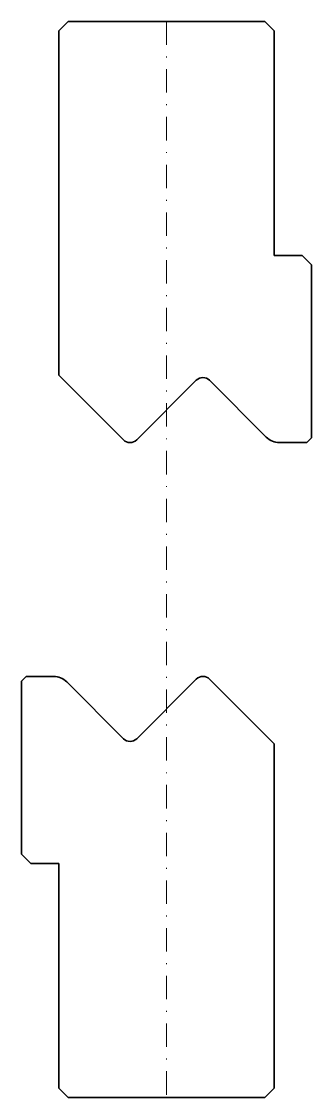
# Model space of a CAD drawing. Header units: millimetres. Extents: x -16 to 16, y 0 to 115.
import ezdxf

# ---------------------------------------------------------------- set-up
doc = ezdxf.new("R2010")
doc.units = ezdxf.units.MM
doc.header["$LTSCALE"] = 5
doc.linetypes.add('AUSGEZOGEN', pattern=[0])
doc.linetypes.add('DASHDOT', pattern=[1, 0.5, -0.25, 0, -0.25])
doc.layers.add('2', color=7, linetype='Continuous')

msp = doc.modelspace()

# ---------------------------------------------------------------- linework, layer by layer
at = {"layer": '2', "color": 7, "linetype": 'AUSGEZOGEN', "lineweight": 35}
for p, q in [((-10.5, 115), (-11.5, 114)), ((10.5, 115), (-10.5, 115)), ((11.5, 114), (10.5, 115)), ((-11.5, 114), (-11.5, 77.2)), ((11.5, 90), (11.5, 114)), ((14.5, 90), (11.5, 90)), ((15.5, 89), (14.5, 90)), ((15.5, 70.5), (15.5, 89)), ((-11.5, 77.2), (-4.6, 70.29)), ((-3.18, 70.29), (3.18, 76.66)), ((4.6, 76.66), (10.67, 70.59)), ((15, 70), (15.5, 70.5)), ((12.08, 70), (15, 70)), ((-15, 45), (-15.5, 44.5)), ((-12.08, 45), (-15, 45)), ((-15.5, 44.5), (-15.5, 26)), ((-4.6, 38.34), (-10.67, 44.41)), ((3.18, 44.71), (-3.18, 38.34)), ((11.5, 37.8), (4.6, 44.71)), ((11.5, 1), (11.5, 37.8)), ((-15.5, 26), (-14.5, 25)), ((-14.5, 25), (-11.5, 25)), ((-11.5, 25), (-11.5, 1)), ((-11.5, 1), (-10.5, 0)), ((-10.5, 0), (10.5, 0)), ((10.5, 0), (11.5, 1))]:
    msp.add_line(p, q, dxfattribs=at)
at = {"layer": '2', "color": 7, "linetype": 'DASHDOT', "lineweight": 18}
msp.add_line((0, 115), (0, 0), dxfattribs=at)
at = {"layer": '2', "color": 7, "linetype": 'AUSGEZOGEN', "lineweight": 35}
for centre, radius, start, end in [((3.89, 75.95), 1, 45, 135), ((-3.89, 71), 1, 225, 315), ((12.08, 72), 2, 225, 270), ((-12.08, 43), 2, 45, 90), ((3.89, 44), 1, 45, 135), ((-3.89, 39.05), 1, 225, 315)]:
    msp.add_arc(centre, radius, start, end, dxfattribs=at)

doc.saveas('drawing.dxf')
